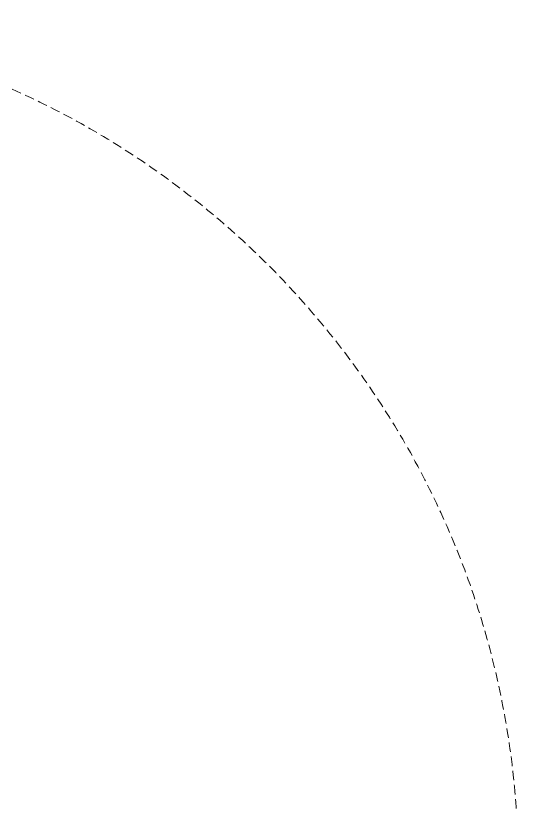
# Model space of a CAD drawing. Header units: millimetres. Extents: x 0 to 145404, y 0 to 194550.
# Drawn here: x 31670 to 32165, y 92748 to 93526 of the extents above; entities that cross this region are included whole.
import ezdxf

# ---------------------------------------------------------------- set-up
doc = ezdxf.new("R2010")
doc.units = ezdxf.units.MM
doc.linetypes.add('HIDDEN2', pattern=[0.1875, 0.125, -0.0625])
doc.layers.add('АР - Окна', color=150, linetype='Continuous', lineweight=9)
doc.layers.add('АР - окна - открывание', color=251, linetype='Continuous', lineweight=5)

# ---------------------------------------------------------------- blocks, each defined once
blk = doc.blocks.new('блок балконный дверной с проходом 750мм')
at = {"layer": 'АР - окна - открывание', "color": 252, "linetype": 'HIDDEN2', "lineweight": 0, "ltscale": 75}
blk.add_arc((-50.51, 0), 839.78, 180, 270, dxfattribs=at)
blk = doc.blocks.new('Квартира 1К 6300 тип 35')
at = {"layer": 'АР - Окна', "xscale": -1, "rotation": 89.99999999999993}
blk.add_blockref('блок балконный дверной с проходом 750мм', (-7000, 1240), dxfattribs=at)
blk = doc.blocks.new('V_Section_3')
blk.add_blockref('Квартира 1К 6300 тип 35', (7150, -11950))

msp = doc.modelspace()

# ---------------------------------------------------------------- block references
msp.add_blockref('V_Section_3', (31175.46, 103346.11, 0))

doc.saveas('drawing.dxf')
